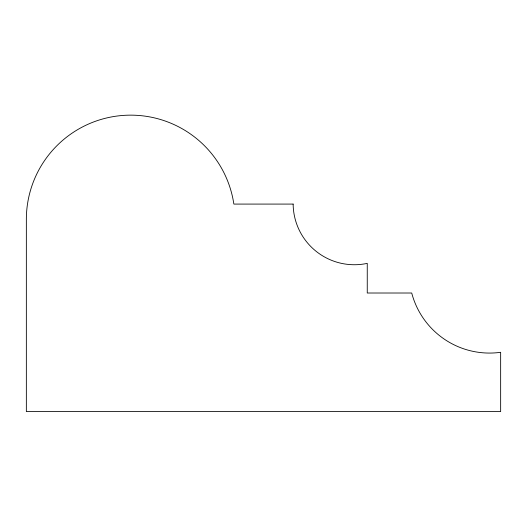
<?xml version="1.0" encoding="UTF-8"?>
<svg xmlns="http://www.w3.org/2000/svg" width="527" height="527" viewBox="0 0 527 527"><rect width="100%" height="100%" fill="white"/><g stroke="black" fill="none" stroke-linecap="round" stroke-linejoin="round"><path stroke-width="0.79" d="M293.144 204.081L233.856 204.081A104.326 104.326 0 0 0 123.239 115.413A104.326 104.326 0 0 0 26.35 218.903L26.35 411.587L500.65 411.587L500.65 352.299A80.44 80.44 0 0 1 411.719 293.012L367.253 293.012L367.253 263.368A61.237 61.237 0 0 1 293.144 204.081"/></g></svg>
